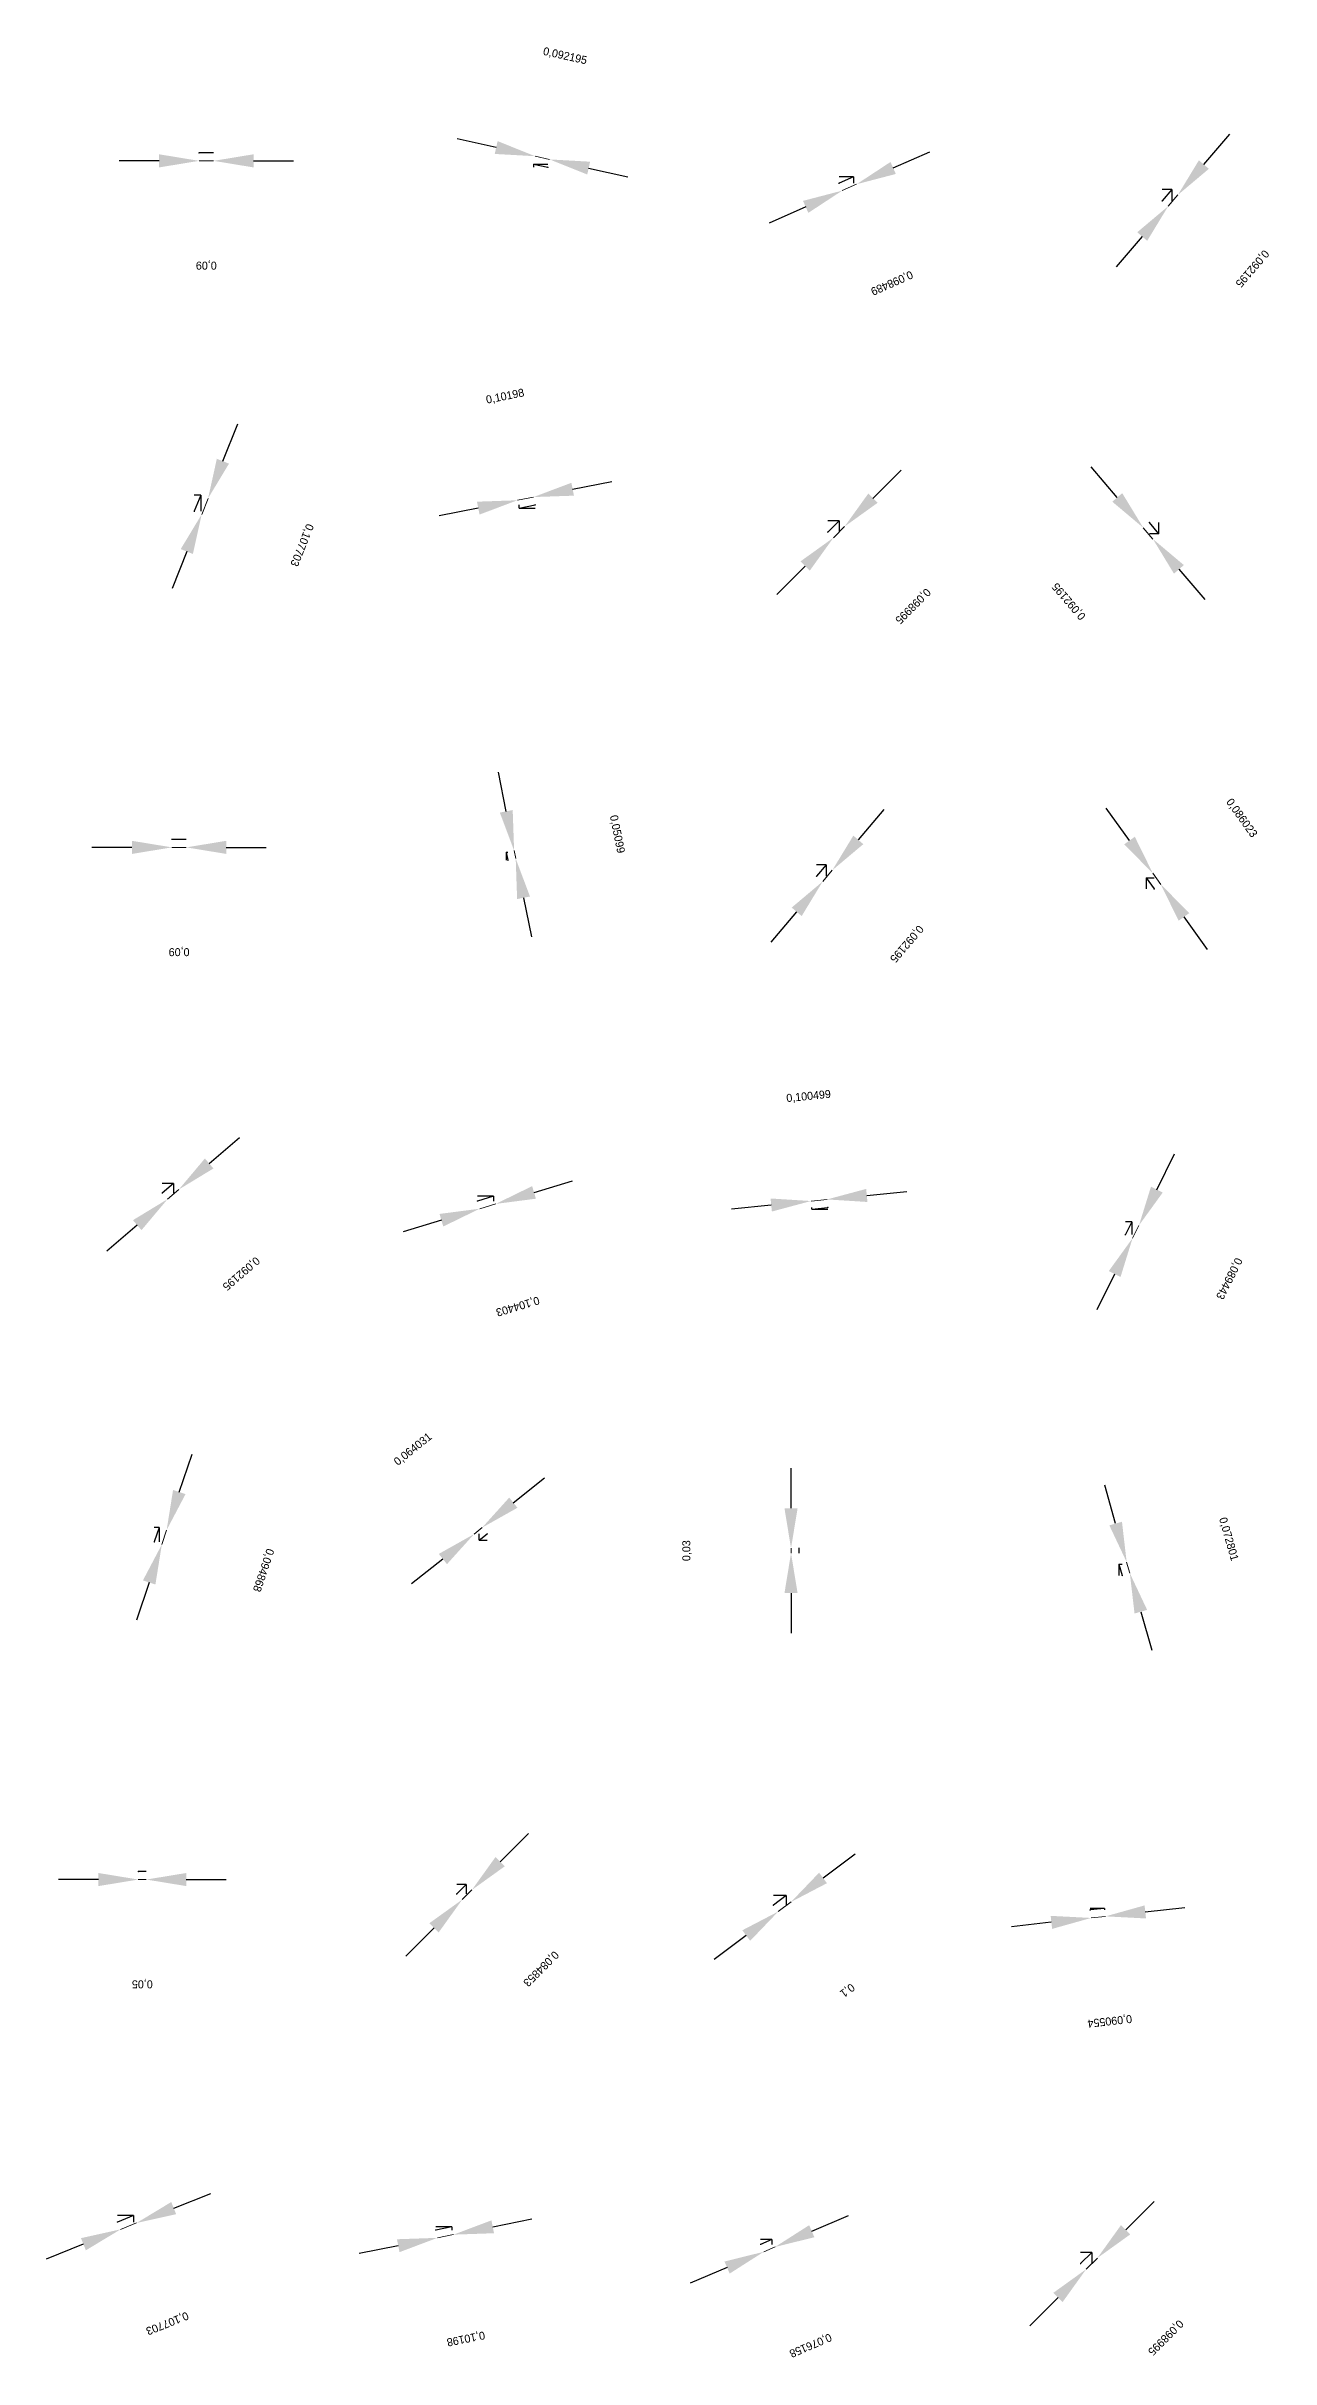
# Model space of a CAD drawing. Header units: metres. Extents: x 6010712 to 6010732, y 6568801 to 6568957.
# Drawn here: x 6010714.41 to 6010722.07, y 6568891.44 to 6568905.89 of the extents above; entities that cross this region are included whole.
import ezdxf

# ---------------------------------------------------------------- set-up
doc = ezdxf.new("R2010")
doc.units = ezdxf.units.M
doc.dimstyles.get("Standard").update_dxf_attribs({"dimtxt": 2.5, "dimasz": 2.5, "dimexe": 1.25, "dimexo": 0.625, "dimtad": 1, "dimdec": 0, "dimcen": 2.5, "dimadec": 0, "dimazin": 0, "dimtfac": 1, "dimtmove": 0, "dimatfit": 3, "dimarcsym": 0})

# ---------------------------------------------------------------- blocks, each defined once
blk = doc.blocks.new('_CLOSEDFILLED')
at = {"color": 0, "linetype": 'BYBLOCK'}
blk.add_solid([(-1, 0.164), (0, 0), (-1, -0.164)], dxfattribs=at)
blk = doc.blocks.new('*D109')
for p, q in [((6010721.162, 6568892.241), (6010721.339, 6568892.418)), ((6010720.739, 6568891.818), (6010720.562, 6568891.641))]:
    blk.add_line(p, q)
at = {"lineweight": 13}
blk.add_line((6010720.985, 6568892.065), (6010720.915, 6568891.995), dxfattribs=at)
at = {"layer": 'DEFPOINTS'}
for p in [(6010720.88, 6568892.03), (6010720.95, 6568892.1), (6010720.985, 6568892.065)]:
    blk.add_point(p, dxfattribs=at)
at = {"xscale": 0.25, "yscale": 0.25}
for p, rotation in [((6010720.985, 6568892.065), -135.00000038114894), ((6010720.915, 6568891.995), 44.999999618851064)]:
    blk.add_blockref('_CLOSEDFILLED', p, dxfattribs=dict(at, rotation=rotation))
at = {"color": 1, "insert": (6010721.41, 6568891.57), "char_height": 0.05, "attachment_point": 5, "rotation": 225}
blk.add_mtext('0,098995', dxfattribs=at)
blk = doc.blocks.new('_DOTSMALL')
at = {"color": 0, "linetype": 'BYBLOCK', "const_width": 0.125}
blk.add_lwpolyline([(-0.0625, 0, 1), (0.0625, 0, 1)], format="xyb", close=True, dxfattribs=at)
blk = doc.blocks.new('_OPEN')
at = {"color": 0, "linetype": 'BYBLOCK'}
blk.add_line((0, 0), (-1, 0), dxfattribs=at)
blk.add_lwpolyline([(-1, 0.1644), (0, 0), (-1, -0.1644)], dxfattribs=at)
blk = doc.blocks.new('*D110')
for p, q in [((6010719.199, 6568892.233), (6010719.429, 6568892.331)), ((6010718.67, 6568892.006), (6010718.44, 6568891.907))]:
    blk.add_line(p, q)
at = {"lineweight": 13}
blk.add_line((6010718.97, 6568892.134), (6010718.9, 6568892.104), dxfattribs=at)
at = {"layer": 'DEFPOINTS'}
for p in [(6010718.95, 6568892.18), (6010718.88, 6568892.15), (6010718.97, 6568892.134)]:
    blk.add_point(p, dxfattribs=at)
at = {"xscale": 0.25, "yscale": 0.25}
for p, rotation in [((6010718.97, 6568892.134), -156.80141003836064), ((6010718.9, 6568892.104), 23.198589961639357)]:
    blk.add_blockref('_CLOSEDFILLED', p, dxfattribs=dict(at, rotation=rotation))
at = {"color": 1, "insert": (6010719.191, 6568891.522), "char_height": 0.05, "attachment_point": 5, "rotation": 203.1986}
blk.add_mtext('0,076158', dxfattribs=at)
blk = doc.blocks.new('*D111')
at = {"lineweight": 13}
blk.add_line((6010716.96, 6568892.211), (6010716.86, 6568892.191), dxfattribs=at)
for p, q in [((6010717.205, 6568892.26), (6010717.45, 6568892.309)), ((6010716.615, 6568892.142), (6010716.37, 6568892.093))]:
    blk.add_line(p, q)
at = {"layer": 'DEFPOINTS'}
for p in [(6010716.85, 6568892.24), (6010716.95, 6568892.26), (6010716.96, 6568892.211)]:
    blk.add_point(p, dxfattribs=at)
at = {"xscale": 0.25, "yscale": 0.25}
for p, rotation in [((6010716.86, 6568892.191), 11.309932166169148), ((6010716.96, 6568892.211), -168.69006783383085)]:
    blk.add_blockref('_CLOSEDFILLED', p, dxfattribs=dict(at, rotation=rotation))
at = {"color": 1, "insert": (6010717.037, 6568891.564), "char_height": 0.05, "attachment_point": 5, "rotation": 191.3099}
blk.add_mtext('0,10198', dxfattribs=at)
blk = doc.blocks.new('*D112')
for p, q in [((6010715.211, 6568892.376), (6010715.443, 6568892.469)), ((6010714.646, 6568892.151), (6010714.414, 6568892.058))]:
    blk.add_line(p, q)
at = {"lineweight": 13}
blk.add_line((6010714.979, 6568892.284), (6010714.879, 6568892.244), dxfattribs=at)
at = {"layer": 'DEFPOINTS'}
for p in [(6010714.96, 6568892.33), (6010714.86, 6568892.29), (6010714.979, 6568892.284)]:
    blk.add_point(p, dxfattribs=at)
at = {"xscale": 0.25, "yscale": 0.25}
for p, rotation in [((6010714.979, 6568892.284), -158.1985904216467), ((6010714.879, 6568892.244), 21.801409578353287)]:
    blk.add_blockref('_CLOSEDFILLED', p, dxfattribs=dict(at, rotation=rotation))
at = {"color": 1, "insert": (6010715.17, 6568891.66), "char_height": 0.05, "attachment_point": 5, "rotation": 201.8014}
blk.add_mtext('0,107703', dxfattribs=at)
blk = doc.blocks.new('*D113')
at = {"lineweight": 13}
blk.add_line((6010721.036, 6568894.2), (6010720.946, 6568894.19), dxfattribs=at)
for p, q in [((6010721.284, 6568894.228), (6010721.532, 6568894.256)), ((6010720.697, 6568894.163), (6010720.449, 6568894.135))]:
    blk.add_line(p, q)
at = {"layer": 'DEFPOINTS'}
for p in [(6010720.94, 6568894.24), (6010721.03, 6568894.25), (6010721.036, 6568894.2)]:
    blk.add_point(p, dxfattribs=at)
at = {"xscale": 0.25, "yscale": 0.25}
for p, rotation in [((6010720.946, 6568894.19), 6.3401916157614835), ((6010721.036, 6568894.2), -173.65980838423852)]:
    blk.add_blockref('_CLOSEDFILLED', p, dxfattribs=dict(at, rotation=rotation))
at = {"color": 1, "insert": (6010721.062, 6568893.549), "char_height": 0.05, "attachment_point": 5, "rotation": 186.3402}
blk.add_mtext('0,090554', dxfattribs=at)
blk = doc.blocks.new('*D114')
for p, q in [((6010719.27, 6568894.44), (6010719.47, 6568894.59)), ((6010718.79, 6568894.08), (6010718.59, 6568893.93))]:
    blk.add_line(p, q)
at = {"lineweight": 13}
blk.add_line((6010719.07, 6568894.29), (6010718.99, 6568894.23), dxfattribs=at)
at = {"layer": 'DEFPOINTS'}
for p in [(6010718.96, 6568894.27), (6010719.04, 6568894.33), (6010719.07, 6568894.29)]:
    blk.add_point(p, dxfattribs=at)
at = {"xscale": 0.25, "yscale": 0.25}
for p, rotation in [((6010719.07, 6568894.29), -143.13010214071258), ((6010718.99, 6568894.23), 36.86989785928742)]:
    blk.add_blockref('_CLOSEDFILLED', p, dxfattribs=dict(at, rotation=rotation))
at = {"color": 1, "insert": (6010719.42, 6568893.74), "char_height": 0.05, "attachment_point": 5, "rotation": 216.8699}
blk.add_mtext('0,1', dxfattribs=at)
blk = doc.blocks.new('*D115')
for p, q in [((6010717.252, 6568894.541), (6010717.429, 6568894.718)), ((6010716.839, 6568894.128), (6010716.662, 6568893.951))]:
    blk.add_line(p, q)
at = {"lineweight": 13}
blk.add_line((6010717.075, 6568894.365), (6010717.015, 6568894.305), dxfattribs=at)
at = {"layer": 'DEFPOINTS'}
for p in [(6010716.98, 6568894.34), (6010717.04, 6568894.4), (6010717.075, 6568894.365)]:
    blk.add_point(p, dxfattribs=at)
at = {"xscale": 0.25, "yscale": 0.25}
for p, rotation in [((6010717.075, 6568894.365), -134.99999955532624), ((6010717.015, 6568894.305), 45.00000044467376)]:
    blk.add_blockref('_CLOSEDFILLED', p, dxfattribs=dict(at, rotation=rotation))
at = {"color": 1, "insert": (6010717.505, 6568893.875), "char_height": 0.05, "attachment_point": 5, "rotation": 225}
blk.add_mtext('0,084853', dxfattribs=at)
blk = doc.blocks.new('*D116')
for p, q in [((6010714.74, 6568894.43), (6010714.49, 6568894.43)), ((6010715.29, 6568894.43), (6010715.54, 6568894.43))]:
    blk.add_line(p, q)
at = {"lineweight": 13}
blk.add_line((6010715.04, 6568894.43), (6010714.99, 6568894.43), dxfattribs=at)
at = {"layer": 'DEFPOINTS'}
for p in [(6010714.99, 6568894.48), (6010715.04, 6568894.48), (6010715.04, 6568894.43)]:
    blk.add_point(p, dxfattribs=at)
at = {"xscale": 0.25, "yscale": 0.25}
for p, rotation in [((6010714.99, 6568894.43), 360), ((6010715.04, 6568894.43), 180)]:
    blk.add_blockref('_CLOSEDFILLED', p, dxfattribs=dict(at, rotation=rotation))
at = {"color": 1, "insert": (6010715.015, 6568893.78), "char_height": 0.05, "attachment_point": 5, "rotation": 180}
blk.add_mtext('0,05', dxfattribs=at)
blk = doc.blocks.new('*D117')
for p, q in [((6010721.099, 6568896.654), (6010721.031, 6568896.894)), ((6010721.257, 6568896.103), (6010721.325, 6568895.863))]:
    blk.add_line(p, q)
at = {"lineweight": 13}
blk.add_line((6010721.168, 6568896.414), (6010721.188, 6568896.344), dxfattribs=at)
at = {"layer": 'DEFPOINTS'}
for p in [(6010721.12, 6568896.4), (6010721.168, 6568896.414), (6010721.14, 6568896.33)]:
    blk.add_point(p, dxfattribs=at)
at = {"xscale": 0.25, "yscale": 0.25}
for p, rotation in [((6010721.168, 6568896.414), -74.05460450180057), ((6010721.188, 6568896.344), 105.94539549819943)]:
    blk.add_blockref('_CLOSEDFILLED', p, dxfattribs=dict(at, rotation=rotation))
at = {"color": 1, "insert": (6010721.803, 6568896.557), "char_height": 0.05, "attachment_point": 5, "rotation": 285.9454}
blk.add_mtext('0,072801', dxfattribs=at)
blk = doc.blocks.new('*D118')
for p, q in [((6010719.07, 6568896.75), (6010719.07, 6568897)), ((6010719.07, 6568896.22), (6010719.07, 6568895.97))]:
    blk.add_line(p, q)
at = {"lineweight": 13}
blk.add_line((6010719.07, 6568896.47), (6010719.07, 6568896.5), dxfattribs=at)
at = {"layer": 'DEFPOINTS'}
for p in [(6010719.07, 6568896.47), (6010719.12, 6568896.5), (6010719.12, 6568896.47)]:
    blk.add_point(p, dxfattribs=at)
at = {"xscale": 0.25, "yscale": 0.25}
for p, rotation in [((6010719.07, 6568896.5), 270), ((6010719.07, 6568896.47), 90)]:
    blk.add_blockref('_CLOSEDFILLED', p, dxfattribs=dict(at, rotation=rotation))
at = {"color": 1, "insert": (6010718.42, 6568896.485), "char_height": 0.05, "attachment_point": 5, "rotation": 90}
blk.add_mtext('0,03', dxfattribs=at)
blk = doc.blocks.new('*D119')
for p, q in [((6010717.334, 6568896.785), (6010717.529, 6568896.941)), ((6010716.894, 6568896.433), (6010716.698, 6568896.277))]:
    blk.add_line(p, q)
at = {"lineweight": 13}
blk.add_line((6010717.089, 6568896.589), (6010717.139, 6568896.629), dxfattribs=at)
at = {"layer": 'DEFPOINTS'}
for p in [(6010717.089, 6568896.589), (6010717.12, 6568896.55), (6010717.17, 6568896.59)]:
    blk.add_point(p, dxfattribs=at)
at = {"xscale": 0.25, "yscale": 0.25}
for p, rotation in [((6010717.139, 6568896.629), 218.65980838423852), ((6010717.089, 6568896.589), 38.65980838423852)]:
    blk.add_blockref('_CLOSEDFILLED', p, dxfattribs=dict(at, rotation=rotation))
at = {"color": 1, "insert": (6010716.708, 6568897.117), "char_height": 0.05, "attachment_point": 5, "rotation": 38.6598}
blk.add_mtext('0,064031', dxfattribs=at)
blk = doc.blocks.new('*D120')
for p, q in [((6010715.246, 6568896.851), (6010715.326, 6568897.089)), ((6010715.058, 6568896.287), (6010714.979, 6568896.05))]:
    blk.add_line(p, q)
at = {"lineweight": 13}
blk.add_line((6010715.167, 6568896.614), (6010715.137, 6568896.524), dxfattribs=at)
at = {"layer": 'DEFPOINTS'}
for p in [(6010715.09, 6568896.54), (6010715.12, 6568896.63), (6010715.167, 6568896.614)]:
    blk.add_point(p, dxfattribs=at)
at = {"xscale": 0.25, "yscale": 0.25}
for p, rotation in [((6010715.167, 6568896.614), -108.43494900079152), ((6010715.137, 6568896.524), 71.56505099920848)]:
    blk.add_blockref('_CLOSEDFILLED', p, dxfattribs=dict(at, rotation=rotation))
at = {"color": 1, "insert": (6010715.769, 6568896.364), "char_height": 0.05, "attachment_point": 5, "rotation": 251.5651}
blk.add_mtext('0,094868', dxfattribs=at)
blk = doc.blocks.new('*D121')
for p, q in [((6010721.357, 6568898.741), (6010721.468, 6568898.965)), ((6010721.093, 6568898.214), (6010720.981, 6568897.99))]:
    blk.add_line(p, q)
at = {"lineweight": 13}
blk.add_line((6010721.245, 6568898.518), (6010721.205, 6568898.438), dxfattribs=at)
at = {"layer": 'DEFPOINTS'}
for p in [(6010721.2, 6568898.54), (6010721.16, 6568898.46), (6010721.245, 6568898.518)]:
    blk.add_point(p, dxfattribs=at)
at = {"xscale": 0.25, "yscale": 0.25}
for p, rotation in [((6010721.245, 6568898.518), -116.56505117707799), ((6010721.205, 6568898.438), 63.43494882292201)]:
    blk.add_blockref('_CLOSEDFILLED', p, dxfattribs=dict(at, rotation=rotation))
at = {"color": 1, "insert": (6010721.806, 6568898.187), "char_height": 0.05, "attachment_point": 5, "rotation": 243.4349}
blk.add_mtext('0,089443', dxfattribs=at)
blk = doc.blocks.new('*D122')
at = {"lineweight": 13}
blk.add_line((6010719.195, 6568898.67), (6010719.295, 6568898.68), dxfattribs=at)
for p, q in [((6010719.544, 6568898.705), (6010719.793, 6568898.73)), ((6010718.946, 6568898.645), (6010718.698, 6568898.62))]:
    blk.add_line(p, q)
at = {"layer": 'DEFPOINTS'}
for p in [(6010719.195, 6568898.67), (6010719.2, 6568898.62), (6010719.3, 6568898.63)]:
    blk.add_point(p, dxfattribs=at)
at = {"xscale": 0.25, "yscale": 0.25}
for p, rotation in [((6010719.195, 6568898.67), 5.710593031834587), ((6010719.295, 6568898.68), 185.71059303183458)]:
    blk.add_blockref('_CLOSEDFILLED', p, dxfattribs=dict(at, rotation=rotation))
at = {"color": 1, "insert": (6010719.18, 6568899.322), "char_height": 0.05, "attachment_point": 5, "rotation": 5.7106}
blk.add_mtext('0,100499', dxfattribs=at)
blk = doc.blocks.new('*D123')
for p, q in [((6010717.464, 6568898.724), (6010717.703, 6568898.796)), ((6010716.885, 6568898.55), (6010716.645, 6568898.478))]:
    blk.add_line(p, q)
at = {"lineweight": 13}
blk.add_line((6010717.224, 6568898.652), (6010717.124, 6568898.622), dxfattribs=at)
at = {"layer": 'DEFPOINTS'}
for p in [(6010717.21, 6568898.7), (6010717.11, 6568898.67), (6010717.224, 6568898.652)]:
    blk.add_point(p, dxfattribs=at)
at = {"xscale": 0.25, "yscale": 0.25}
for p, rotation in [((6010717.224, 6568898.652), -163.30075557018674), ((6010717.124, 6568898.622), 16.699244429813263)]:
    blk.add_blockref('_CLOSEDFILLED', p, dxfattribs=dict(at, rotation=rotation))
at = {"color": 1, "insert": (6010717.361, 6568898.015), "char_height": 0.05, "attachment_point": 5, "rotation": 196.6992}
blk.add_mtext('0,104403', dxfattribs=at)
blk = doc.blocks.new('*D124')
for p, q in [((6010715.432, 6568898.905), (6010715.622, 6568899.067)), ((6010714.983, 6568898.519), (6010714.793, 6568898.357))]:
    blk.add_line(p, q)
at = {"lineweight": 13}
blk.add_line((6010715.243, 6568898.742), (6010715.173, 6568898.682), dxfattribs=at)
at = {"layer": 'DEFPOINTS'}
for p in [(6010715.14, 6568898.72), (6010715.21, 6568898.78), (6010715.243, 6568898.742)]:
    blk.add_point(p, dxfattribs=at)
at = {"xscale": 0.25, "yscale": 0.25}
for p, rotation in [((6010715.243, 6568898.742), -139.3987052294406), ((6010715.173, 6568898.682), 40.601294770559406)]:
    blk.add_blockref('_CLOSEDFILLED', p, dxfattribs=dict(at, rotation=rotation))
at = {"color": 1, "insert": (6010715.631, 6568898.219), "char_height": 0.05, "attachment_point": 5, "rotation": 220.6013}
blk.add_mtext('0,092195', dxfattribs=at)
blk = doc.blocks.new('*D125')
for p, q in [((6010721.185, 6568900.922), (6010721.04, 6568901.126)), ((6010721.526, 6568900.446), (6010721.671, 6568900.242))]:
    blk.add_line(p, q)
at = {"lineweight": 13}
blk.add_line((6010721.331, 6568900.719), (6010721.381, 6568900.649), dxfattribs=at)
at = {"layer": 'DEFPOINTS'}
for p in [(6010721.331, 6568900.719), (6010721.29, 6568900.69), (6010721.34, 6568900.62)]:
    blk.add_point(p, dxfattribs=at)
at = {"xscale": 0.25, "yscale": 0.25}
for p, rotation in [((6010721.331, 6568900.719), -54.4623224243534), ((6010721.381, 6568900.649), 125.5376775756466)]:
    blk.add_blockref('_CLOSEDFILLED', p, dxfattribs=dict(at, rotation=rotation))
at = {"color": 1, "insert": (6010721.885, 6568901.062), "char_height": 0.05, "attachment_point": 5, "rotation": 305.5377}
blk.add_mtext('0,086023', dxfattribs=at)
blk = doc.blocks.new('*D126')
for p, q in [((6010719.491, 6568900.927), (6010719.653, 6568901.117)), ((6010719.105, 6568900.478), (6010718.943, 6568900.288))]:
    blk.add_line(p, q)
at = {"lineweight": 13}
blk.add_line((6010719.328, 6568900.737), (6010719.268, 6568900.667), dxfattribs=at)
at = {"layer": 'DEFPOINTS'}
for p in [(6010719.23, 6568900.7), (6010719.29, 6568900.77), (6010719.328, 6568900.737)]:
    blk.add_point(p, dxfattribs=at)
at = {"xscale": 0.25, "yscale": 0.25}
for p, rotation in [((6010719.328, 6568900.737), -130.60129470778196), ((6010719.268, 6568900.667), 49.39870529221804)]:
    blk.add_blockref('_CLOSEDFILLED', p, dxfattribs=dict(at, rotation=rotation))
at = {"color": 1, "insert": (6010719.791, 6568900.279), "char_height": 0.05, "attachment_point": 5, "rotation": 229.3987}
blk.add_mtext('0,092195', dxfattribs=at)
blk = doc.blocks.new('*D127')
for p, q in [((6010717.29, 6568901.105), (6010717.241, 6568901.35)), ((6010717.398, 6568900.565), (6010717.447, 6568900.32))]:
    blk.add_line(p, q)
at = {"lineweight": 13}
blk.add_line((6010717.339, 6568900.86), (6010717.349, 6568900.81), dxfattribs=at)
at = {"layer": 'DEFPOINTS'}
for p in [(6010717.29, 6568900.85), (6010717.339, 6568900.86), (6010717.3, 6568900.8)]:
    blk.add_point(p, dxfattribs=at)
at = {"xscale": 0.25, "yscale": 0.25}
for p, rotation in [((6010717.339, 6568900.86), -78.69006773121383), ((6010717.349, 6568900.81), 101.30993226878617)]:
    blk.add_blockref('_CLOSEDFILLED', p, dxfattribs=dict(at, rotation=rotation))
at = {"color": 1, "insert": (6010717.981, 6568900.962), "char_height": 0.05, "attachment_point": 5, "rotation": 281.3099}
blk.add_mtext('0,05099', dxfattribs=at)
blk = doc.blocks.new('*D128')
for p, q in [((6010714.95, 6568900.88), (6010714.7, 6568900.88)), ((6010715.54, 6568900.88), (6010715.79, 6568900.88))]:
    blk.add_line(p, q)
at = {"lineweight": 13}
blk.add_line((6010715.29, 6568900.88), (6010715.2, 6568900.88), dxfattribs=at)
at = {"layer": 'DEFPOINTS'}
for p in [(6010715.2, 6568900.93), (6010715.29, 6568900.93), (6010715.29, 6568900.88)]:
    blk.add_point(p, dxfattribs=at)
at = {"xscale": 0.25, "yscale": 0.25}
for p, rotation in [((6010715.2, 6568900.88), 360), ((6010715.29, 6568900.88), 180)]:
    blk.add_blockref('_CLOSEDFILLED', p, dxfattribs=dict(at, rotation=rotation))
at = {"color": 1, "insert": (6010715.245, 6568900.23), "char_height": 0.05, "attachment_point": 5, "rotation": 180}
blk.add_mtext('0,09', dxfattribs=at)
blk = doc.blocks.new('*D129')
for p, q in [((6010721.109, 6568903.067), (6010720.947, 6568903.257)), ((6010721.495, 6568902.618), (6010721.657, 6568902.428))]:
    blk.add_line(p, q)
at = {"lineweight": 13}
blk.add_line((6010721.332, 6568902.807), (6010721.272, 6568902.877), dxfattribs=at)
at = {"layer": 'DEFPOINTS'}
for p in [(6010721.31, 6568902.91), (6010721.332, 6568902.807), (6010721.37, 6568902.84)]:
    blk.add_point(p, dxfattribs=at)
at = {"xscale": 0.25, "yscale": 0.25}
for p, rotation in [((6010721.272, 6568902.877), 310.60129477055943), ((6010721.332, 6568902.807), 130.6012947705594)]:
    blk.add_blockref('_CLOSEDFILLED', p, dxfattribs=dict(at, rotation=rotation))
at = {"color": 1, "insert": (6010720.809, 6568902.419), "char_height": 0.05, "attachment_point": 5, "rotation": 130.6013}
blk.add_mtext('0,092195', dxfattribs=at)
blk = doc.blocks.new('*D130')
for p, q in [((6010719.582, 6568903.061), (6010719.759, 6568903.238)), ((6010719.159, 6568902.638), (6010718.982, 6568902.461))]:
    blk.add_line(p, q)
at = {"lineweight": 13}
blk.add_line((6010719.405, 6568902.885), (6010719.335, 6568902.815), dxfattribs=at)
at = {"layer": 'DEFPOINTS'}
for p in [(6010719.37, 6568902.92), (6010719.405, 6568902.885), (6010719.3, 6568902.85)]:
    blk.add_point(p, dxfattribs=at)
at = {"xscale": 0.25, "yscale": 0.25}
for p, rotation in [((6010719.405, 6568902.885), -135), ((6010719.335, 6568902.815), 45)]:
    blk.add_blockref('_CLOSEDFILLED', p, dxfattribs=dict(at, rotation=rotation))
at = {"color": 1, "insert": (6010719.83, 6568902.39), "char_height": 0.05, "attachment_point": 5, "rotation": 225}
blk.add_mtext('0,098995', dxfattribs=at)
blk = doc.blocks.new('*D131')
for p, q in [((6010717.705, 6568903.118), (6010717.95, 6568903.167)), ((6010717.115, 6568903), (6010716.87, 6568902.951))]:
    blk.add_line(p, q)
at = {"lineweight": 13}
blk.add_line((6010717.36, 6568903.049), (6010717.46, 6568903.069), dxfattribs=at)
at = {"layer": 'DEFPOINTS'}
for p in [(6010717.36, 6568903.049), (6010717.47, 6568903.02), (6010717.37, 6568903)]:
    blk.add_point(p, dxfattribs=at)
at = {"xscale": 0.25, "yscale": 0.25}
for p, rotation in [((6010717.46, 6568903.069), 191.30993226878616), ((6010717.36, 6568903.049), 11.309932268786163)]:
    blk.add_blockref('_CLOSEDFILLED', p, dxfattribs=dict(at, rotation=rotation))
at = {"color": 1, "insert": (6010717.283, 6568903.696), "char_height": 0.05, "attachment_point": 5, "rotation": 11.3099}
blk.add_mtext('0,10198', dxfattribs=at)
blk = doc.blocks.new('*D132')
for p, q in [((6010715.519, 6568903.294), (6010715.612, 6568903.526)), ((6010715.294, 6568902.729), (6010715.201, 6568902.497))]:
    blk.add_line(p, q)
at = {"lineweight": 13}
blk.add_line((6010715.426, 6568903.061), (6010715.386, 6568902.961), dxfattribs=at)
at = {"layer": 'DEFPOINTS'}
for p in [(6010715.38, 6568903.08), (6010715.426, 6568903.061), (6010715.34, 6568902.98)]:
    blk.add_point(p, dxfattribs=at)
at = {"xscale": 0.25, "yscale": 0.25}
for p, rotation in [((6010715.426, 6568903.061), -111.80140957835329), ((6010715.386, 6568902.961), 68.19859042164671)]:
    blk.add_blockref('_CLOSEDFILLED', p, dxfattribs=dict(at, rotation=rotation))
at = {"color": 1, "insert": (6010716.01, 6568902.77), "char_height": 0.05, "attachment_point": 5, "rotation": 248.1986}
blk.add_mtext('0,107703', dxfattribs=at)
blk = doc.blocks.new('*D133')
for p, q in [((6010721.651, 6568905.147), (6010721.813, 6568905.337)), ((6010721.265, 6568904.698), (6010721.103, 6568904.508))]:
    blk.add_line(p, q)
at = {"lineweight": 13}
blk.add_line((6010721.488, 6568904.957), (6010721.428, 6568904.887), dxfattribs=at)
at = {"layer": 'DEFPOINTS'}
for p in [(6010721.39, 6568904.92), (6010721.45, 6568904.99), (6010721.488, 6568904.957)]:
    blk.add_point(p, dxfattribs=at)
at = {"xscale": 0.25, "yscale": 0.25}
for p, rotation in [((6010721.488, 6568904.957), -130.6012947705594), ((6010721.428, 6568904.887), 49.398705229440594)]:
    blk.add_blockref('_CLOSEDFILLED', p, dxfattribs=dict(at, rotation=rotation))
at = {"color": 1, "insert": (6010721.951, 6568904.499), "char_height": 0.05, "attachment_point": 5, "rotation": 229.3987}
blk.add_mtext('0,092195', dxfattribs=at)
blk = doc.blocks.new('*D134')
for p, q in [((6010719.709, 6568905.126), (6010719.937, 6568905.227)), ((6010719.162, 6568904.883), (6010718.933, 6568904.781))]:
    blk.add_line(p, q)
at = {"lineweight": 13}
blk.add_line((6010719.48, 6568905.024), (6010719.39, 6568904.984), dxfattribs=at)
at = {"layer": 'DEFPOINTS'}
for p in [(6010719.46, 6568905.07), (6010719.37, 6568905.03), (6010719.48, 6568905.024)]:
    blk.add_point(p, dxfattribs=at)
at = {"xscale": 0.25, "yscale": 0.25}
for p, rotation in [((6010719.48, 6568905.024), -156.03751097041064), ((6010719.39, 6568904.984), 23.962489029589364)]:
    blk.add_blockref('_CLOSEDFILLED', p, dxfattribs=dict(at, rotation=rotation))
at = {"color": 1, "insert": (6010719.699, 6568904.41), "char_height": 0.05, "attachment_point": 5, "rotation": 203.9625}
blk.add_mtext('0,098489', dxfattribs=at)
blk = doc.blocks.new('*D135')
for p, q in [((6010717.227, 6568905.253), (6010716.983, 6568905.307)), ((6010717.805, 6568905.125), (6010718.049, 6568905.07))]:
    blk.add_line(p, q)
at = {"lineweight": 13}
blk.add_line((6010717.471, 6568905.199), (6010717.561, 6568905.179), dxfattribs=at)
at = {"layer": 'DEFPOINTS'}
for p in [(6010717.471, 6568905.199), (6010717.46, 6568905.15), (6010717.55, 6568905.13)]:
    blk.add_point(p, dxfattribs=at)
at = {"xscale": 0.25, "yscale": 0.25}
for p, rotation in [((6010717.471, 6568905.199), -12.52880802303888), ((6010717.561, 6568905.179), 167.4711919769611)]:
    blk.add_blockref('_CLOSEDFILLED', p, dxfattribs=dict(at, rotation=rotation))
at = {"color": 1, "insert": (6010717.657, 6568905.823), "char_height": 0.05, "attachment_point": 5, "rotation": 347.4712}
blk.add_mtext('0,092195', dxfattribs=at)
blk = doc.blocks.new('*D136')
for p, q in [((6010715.12, 6568905.17), (6010714.87, 6568905.17)), ((6010715.71, 6568905.17), (6010715.96, 6568905.17))]:
    blk.add_line(p, q)
at = {"lineweight": 13}
blk.add_line((6010715.46, 6568905.17), (6010715.37, 6568905.17), dxfattribs=at)
at = {"layer": 'DEFPOINTS'}
for p in [(6010715.37, 6568905.22), (6010715.46, 6568905.22), (6010715.46, 6568905.17)]:
    blk.add_point(p, dxfattribs=at)
at = {"xscale": 0.25, "yscale": 0.25}
for p, rotation in [((6010715.37, 6568905.17), 360), ((6010715.46, 6568905.17), 180)]:
    blk.add_blockref('_CLOSEDFILLED', p, dxfattribs=dict(at, rotation=rotation))
at = {"color": 1, "insert": (6010715.415, 6568904.52), "char_height": 0.05, "attachment_point": 5, "rotation": 180}
blk.add_mtext('0,09', dxfattribs=at)

msp = doc.modelspace()

# ---------------------------------------------------------------- hatches: boundary and pattern name
h = msp.add_hatch(color=1)
edge = h.paths.add_edge_path()
edge.add_ellipse((6010715.37, 6568905.22), major_axis=(0, 0.005), ratio=1, start_angle=0, end_angle=360, ccw=False)
h = msp.add_hatch(color=1)
edge = h.paths.add_edge_path()
edge.add_ellipse((6010717.55, 6568905.13), major_axis=(0, 0.005), ratio=1, start_angle=0, end_angle=360, ccw=False)
h = msp.add_hatch(color=1)
edge = h.paths.add_edge_path()
edge.add_ellipse((6010719.37, 6568905.03), major_axis=(0, 0.005), ratio=1, start_angle=0, end_angle=360, ccw=False)
h = msp.add_hatch(color=1)
edge = h.paths.add_edge_path()
edge.add_ellipse((6010721.39, 6568904.92), major_axis=(0, 0.005), ratio=1, start_angle=0, end_angle=360, ccw=False)
h = msp.add_hatch(color=1)
edge = h.paths.add_edge_path()
edge.add_ellipse((6010717.47, 6568903.02), major_axis=(0, 0.005), ratio=1, start_angle=0, end_angle=360, ccw=False)
h = msp.add_hatch(color=1)
edge = h.paths.add_edge_path()
edge.add_ellipse((6010715.34, 6568902.98), major_axis=(0, 0.005), ratio=1, start_angle=0, end_angle=360, ccw=False)
h = msp.add_hatch(color=1)
edge = h.paths.add_edge_path()
edge.add_ellipse((6010721.31, 6568902.91), major_axis=(0, 0.005), ratio=1, start_angle=0, end_angle=360, ccw=False)
h = msp.add_hatch(color=1)
edge = h.paths.add_edge_path()
edge.add_ellipse((6010719.3, 6568902.85), major_axis=(0, 0.005), ratio=1, start_angle=0, end_angle=360, ccw=False)
h = msp.add_hatch(color=1)
edge = h.paths.add_edge_path()
edge.add_ellipse((6010715.2, 6568900.93), major_axis=(0, 0.005), ratio=1, start_angle=0, end_angle=360, ccw=False)
h = msp.add_hatch(color=1)
edge = h.paths.add_edge_path()
edge.add_ellipse((6010717.3, 6568900.8), major_axis=(0, 0.005), ratio=1, start_angle=0, end_angle=360, ccw=False)
h = msp.add_hatch(color=1)
edge = h.paths.add_edge_path()
edge.add_ellipse((6010719.23, 6568900.7), major_axis=(0, 0.005), ratio=1, start_angle=0, end_angle=360, ccw=False)
h = msp.add_hatch(color=1)
edge = h.paths.add_edge_path()
edge.add_ellipse((6010721.34, 6568900.62), major_axis=(0, 0.005), ratio=1, start_angle=0, end_angle=360, ccw=False)
h = msp.add_hatch(color=1)
edge = h.paths.add_edge_path()
edge.add_ellipse((6010715.14, 6568898.72), major_axis=(0, 0.005), ratio=1, start_angle=0, end_angle=360, ccw=False)
h = msp.add_hatch(color=1)
edge = h.paths.add_edge_path()
edge.add_ellipse((6010717.11, 6568898.67), major_axis=(0, 0.005), ratio=1, start_angle=0, end_angle=360, ccw=False)
h = msp.add_hatch(color=1)
edge = h.paths.add_edge_path()
edge.add_ellipse((6010719.3, 6568898.63), major_axis=(0, 0.005), ratio=1, start_angle=0, end_angle=360, ccw=False)
h = msp.add_hatch(color=1)
edge = h.paths.add_edge_path()
edge.add_ellipse((6010721.16, 6568898.46), major_axis=(0, 0.005), ratio=1, start_angle=0, end_angle=360, ccw=False)
h = msp.add_hatch(color=1)
edge = h.paths.add_edge_path()
edge.add_ellipse((6010715.09, 6568896.54), major_axis=(0, 0.005), ratio=1, start_angle=0, end_angle=360, ccw=False)
h = msp.add_hatch(color=1)
edge = h.paths.add_edge_path()
edge.add_ellipse((6010717.17, 6568896.59), major_axis=(0, 0.005), ratio=1, start_angle=0, end_angle=360, ccw=False)
h = msp.add_hatch(color=1)
edge = h.paths.add_edge_path()
edge.add_ellipse((6010719.12, 6568896.5), major_axis=(0, 0.005), ratio=1, start_angle=0, end_angle=360, ccw=False)
h = msp.add_hatch(color=1)
edge = h.paths.add_edge_path()
edge.add_ellipse((6010721.14, 6568896.33), major_axis=(0, 0.005), ratio=1, start_angle=0, end_angle=360, ccw=False)
h = msp.add_hatch(color=1)
edge = h.paths.add_edge_path()
edge.add_ellipse((6010714.99, 6568894.48), major_axis=(0, 0.005), ratio=1, start_angle=0, end_angle=360, ccw=False)
h = msp.add_hatch(color=1)
edge = h.paths.add_edge_path()
edge.add_ellipse((6010716.98, 6568894.34), major_axis=(0, 0.005), ratio=1, start_angle=0, end_angle=360, ccw=False)
h = msp.add_hatch(color=1)
edge = h.paths.add_edge_path()
edge.add_ellipse((6010718.96, 6568894.27), major_axis=(0, 0.005), ratio=1, start_angle=0, end_angle=360, ccw=False)
h = msp.add_hatch(color=1)
edge = h.paths.add_edge_path()
edge.add_ellipse((6010720.94, 6568894.24), major_axis=(0, 0.005), ratio=1, start_angle=0, end_angle=360, ccw=False)
h = msp.add_hatch(color=1)
edge = h.paths.add_edge_path()
edge.add_ellipse((6010714.86, 6568892.29), major_axis=(0, 0.005), ratio=1, start_angle=0, end_angle=360, ccw=False)
h = msp.add_hatch(color=1)
edge = h.paths.add_edge_path()
edge.add_ellipse((6010716.85, 6568892.24), major_axis=(0, 0.005), ratio=1, start_angle=0, end_angle=360, ccw=False)
h = msp.add_hatch(color=1)
edge = h.paths.add_edge_path()
edge.add_ellipse((6010718.88, 6568892.15), major_axis=(0, 0.005), ratio=1, start_angle=0, end_angle=360, ccw=False)
h = msp.add_hatch(color=1)
edge = h.paths.add_edge_path()
edge.add_ellipse((6010720.88, 6568892.03), major_axis=(0, 0.005), ratio=1, start_angle=0, end_angle=360, ccw=False)

# ---------------------------------------------------------------- linework, layer by layer
for p, q in [((6010715.46, 6568905.22), (6010715.37, 6568905.22)), ((6010717.46, 6568905.15), (6010717.55, 6568905.13)), ((6010719.46, 6568905.07), (6010719.37, 6568905.03)), ((6010721.45, 6568904.99), (6010721.39, 6568904.92)), ((6010715.38, 6568903.08), (6010715.34, 6568902.98)), ((6010717.37, 6568903), (6010717.47, 6568903.02)), ((6010719.37, 6568902.92), (6010719.3, 6568902.85)), ((6010721.37, 6568902.84), (6010721.31, 6568902.91)), ((6010715.29, 6568900.93), (6010715.2, 6568900.93)), ((6010717.29, 6568900.85), (6010717.3, 6568900.8)), ((6010719.29, 6568900.77), (6010719.23, 6568900.7)), ((6010721.29, 6568900.69), (6010721.34, 6568900.62)), ((6010715.21, 6568898.78), (6010715.14, 6568898.72)), ((6010717.21, 6568898.7), (6010717.11, 6568898.67)), ((6010719.2, 6568898.62), (6010719.3, 6568898.63)), ((6010721.2, 6568898.54), (6010721.16, 6568898.46)), ((6010715.12, 6568896.63), (6010715.09, 6568896.54)), ((6010717.12, 6568896.55), (6010717.17, 6568896.59)), ((6010719.12, 6568896.47), (6010719.12, 6568896.5)), ((6010721.12, 6568896.4), (6010721.14, 6568896.33)), ((6010715.04, 6568894.48), (6010714.99, 6568894.48)), ((6010717.04, 6568894.4), (6010716.98, 6568894.34)), ((6010719.04, 6568894.33), (6010718.96, 6568894.27)), ((6010721.03, 6568894.25), (6010720.94, 6568894.24)), ((6010714.96, 6568892.33), (6010714.86, 6568892.29)), ((6010716.95, 6568892.26), (6010716.85, 6568892.24)), ((6010718.95, 6568892.18), (6010718.88, 6568892.15)), ((6010720.95, 6568892.1), (6010720.88, 6568892.03))]:
    msp.add_line(p, q)
at = {"color": 4}
for p, q in [((6010715.46, 6568905.22), (6010715.37, 6568905.22)), ((6010717.46, 6568905.15), (6010717.55, 6568905.15)), ((6010719.46, 6568905.07), (6010719.37, 6568905.07)), ((6010721.45, 6568904.99), (6010721.39, 6568904.99)), ((6010715.38, 6568903.08), (6010715.34, 6568903.08)), ((6010717.37, 6568903), (6010717.47, 6568903)), ((6010719.37, 6568902.92), (6010719.3, 6568902.92)), ((6010721.37, 6568902.84), (6010721.31, 6568902.84)), ((6010715.29, 6568900.93), (6010715.2, 6568900.93)), ((6010717.29, 6568900.85), (6010717.3, 6568900.85)), ((6010719.29, 6568900.77), (6010719.23, 6568900.77)), ((6010721.29, 6568900.69), (6010721.34, 6568900.69)), ((6010715.21, 6568898.78), (6010715.14, 6568898.78)), ((6010717.21, 6568898.7), (6010717.11, 6568898.7)), ((6010719.2, 6568898.62), (6010719.3, 6568898.62)), ((6010721.2, 6568898.54), (6010721.16, 6568898.54)), ((6010715.12, 6568896.63), (6010715.09, 6568896.63)), ((6010717.12, 6568896.55), (6010717.17, 6568896.55)), ((6010719.12, 6568896.47), (6010719.12, 6568896.47)), ((6010721.12, 6568896.4), (6010721.14, 6568896.4)), ((6010715.04, 6568894.48), (6010714.99, 6568894.48)), ((6010717.04, 6568894.4), (6010716.98, 6568894.4)), ((6010719.04, 6568894.33), (6010718.96, 6568894.33)), ((6010721.03, 6568894.25), (6010720.94, 6568894.25)), ((6010714.96, 6568892.33), (6010714.86, 6568892.33)), ((6010716.95, 6568892.26), (6010716.85, 6568892.26)), ((6010718.95, 6568892.18), (6010718.88, 6568892.18)), ((6010720.95, 6568892.1), (6010720.88, 6568892.1))]:
    msp.add_line(p, q, dxfattribs=at)
at = {"color": 2}
for p, q in [((6010715.46, 6568905.22), (6010715.46, 6568905.22)), ((6010717.46, 6568905.15), (6010717.46, 6568905.13)), ((6010719.46, 6568905.07), (6010719.46, 6568905.03)), ((6010721.45, 6568904.99), (6010721.45, 6568904.92)), ((6010715.38, 6568903.08), (6010715.38, 6568902.98)), ((6010717.37, 6568903), (6010717.37, 6568903.02)), ((6010719.37, 6568902.92), (6010719.37, 6568902.85)), ((6010721.37, 6568902.84), (6010721.37, 6568902.91)), ((6010715.29, 6568900.93), (6010715.29, 6568900.93)), ((6010717.29, 6568900.85), (6010717.29, 6568900.8)), ((6010719.29, 6568900.77), (6010719.29, 6568900.7)), ((6010721.29, 6568900.69), (6010721.29, 6568900.62)), ((6010715.21, 6568898.78), (6010715.21, 6568898.72)), ((6010717.21, 6568898.7), (6010717.21, 6568898.67)), ((6010719.2, 6568898.62), (6010719.2, 6568898.63)), ((6010721.2, 6568898.54), (6010721.2, 6568898.46)), ((6010715.12, 6568896.63), (6010715.12, 6568896.54)), ((6010717.12, 6568896.55), (6010717.12, 6568896.59)), ((6010719.12, 6568896.47), (6010719.12, 6568896.5)), ((6010721.12, 6568896.4), (6010721.12, 6568896.33)), ((6010715.04, 6568894.48), (6010715.04, 6568894.48)), ((6010717.04, 6568894.4), (6010717.04, 6568894.34)), ((6010719.04, 6568894.33), (6010719.04, 6568894.27)), ((6010721.03, 6568894.25), (6010721.03, 6568894.24)), ((6010714.96, 6568892.33), (6010714.96, 6568892.29)), ((6010716.95, 6568892.26), (6010716.95, 6568892.24)), ((6010718.95, 6568892.18), (6010718.95, 6568892.15)), ((6010720.95, 6568892.1), (6010720.95, 6568892.03))]:
    msp.add_line(p, q, dxfattribs=at)

# ---------------------------------------------------------------- dimensions: what is measured, and where the dimension line sits
for base, p1, p2, angle, picture, middle in [((6010717.471, 6568905.199), (6010717.46, 6568905.15), (6010717.55, 6568905.13), 347.4712, '*D135', (6010717.657, 6568905.823)), ((6010721.488, 6568904.957), (6010721.45, 6568904.99), (6010721.39, 6568904.92), 229.3987, '*D133', (6010721.951, 6568904.499)), ((6010715.46, 6568905.17), (6010715.46, 6568905.22), (6010715.37, 6568905.22), 180, '*D136', (6010715.415, 6568904.52)), ((6010719.48, 6568905.024), (6010719.46, 6568905.07), (6010719.37, 6568905.03), 203.9625, '*D134', (6010719.699, 6568904.41)), ((6010717.36, 6568903.049), (6010717.37, 6568903), (6010717.47, 6568903.02), 11.3099, '*D131', (6010717.283, 6568903.696)), ((6010715.426, 6568903.061), (6010715.38, 6568903.08), (6010715.34, 6568902.98), 248.1986, '*D132', (6010716.01, 6568902.77)), ((6010719.405, 6568902.885), (6010719.37, 6568902.92), (6010719.3, 6568902.85), 225, '*D130', (6010719.83, 6568902.39)), ((6010721.332, 6568902.807), (6010721.37, 6568902.84), (6010721.31, 6568902.91), 130.6013, '*D129', (6010720.809, 6568902.419)), ((6010717.339, 6568900.86), (6010717.29, 6568900.85), (6010717.3, 6568900.8), 281.3099, '*D127', (6010717.981, 6568900.962)), ((6010721.331, 6568900.719), (6010721.29, 6568900.69), (6010721.34, 6568900.62), 305.5377, '*D125', (6010721.885, 6568901.062)), ((6010719.328, 6568900.737), (6010719.29, 6568900.77), (6010719.23, 6568900.7), 229.3987, '*D126', (6010719.791, 6568900.279)), ((6010715.29, 6568900.88), (6010715.29, 6568900.93), (6010715.2, 6568900.93), 180, '*D128', (6010715.245, 6568900.23)), ((6010719.195, 6568898.67), (6010719.2, 6568898.62), (6010719.3, 6568898.63), 5.7106, '*D122', (6010719.18, 6568899.322)), ((6010715.243, 6568898.742), (6010715.21, 6568898.78), (6010715.14, 6568898.72), 220.6013, '*D124', (6010715.631, 6568898.219)), ((6010721.245, 6568898.518), (6010721.2, 6568898.54), (6010721.16, 6568898.46), 243.4349, '*D121', (6010721.806, 6568898.187)), ((6010717.224, 6568898.652), (6010717.21, 6568898.7), (6010717.11, 6568898.67), 196.6992, '*D123', (6010717.361, 6568898.015)), ((6010717.089, 6568896.589), (6010717.12, 6568896.55), (6010717.17, 6568896.59), 38.6598, '*D119', (6010716.708, 6568897.117)), ((6010715.167, 6568896.614), (6010715.12, 6568896.63), (6010715.09, 6568896.54), 251.5651, '*D120', (6010715.769, 6568896.364)), ((6010719.07, 6568896.47), (6010719.12, 6568896.47), (6010719.12, 6568896.5), 90, '*D118', (6010718.42, 6568896.485)), ((6010721.168, 6568896.414), (6010721.12, 6568896.4), (6010721.14, 6568896.33), 285.9454, '*D117', (6010721.803, 6568896.557)), ((6010717.075, 6568894.365), (6010717.04, 6568894.4), (6010716.98, 6568894.34), 225, '*D115', (6010717.505, 6568893.875)), ((6010719.07, 6568894.29), (6010719.04, 6568894.33), (6010718.96, 6568894.27), 216.8699, '*D114', (6010719.42, 6568893.74)), ((6010715.04, 6568894.43), (6010715.04, 6568894.48), (6010714.99, 6568894.48), 180, '*D116', (6010715.015, 6568893.78)), ((6010721.036, 6568894.2), (6010721.03, 6568894.25), (6010720.94, 6568894.24), 186.3402, '*D113', (6010721.062, 6568893.549)), ((6010714.979, 6568892.284), (6010714.96, 6568892.33), (6010714.86, 6568892.29), 201.8014, '*D112', (6010715.17, 6568891.66)), ((6010718.97, 6568892.134), (6010718.95, 6568892.18), (6010718.88, 6568892.15), 203.1986, '*D110', (6010719.191, 6568891.522)), ((6010720.985, 6568892.065), (6010720.95, 6568892.1), (6010720.88, 6568892.03), 225, '*D109', (6010721.41, 6568891.57)), ((6010716.96, 6568892.211), (6010716.95, 6568892.26), (6010716.85, 6568892.24), 191.3099, '*D111', (6010717.037, 6568891.564))]:
    dim = msp.add_linear_dim(base=base, p1=p1, p2=p2, angle=angle, dimstyle='Standard', override={"dimtxt": 0.05, "dimtad": 0, "dimtxsty": 'Standard', "dimblk1": 'DOTSMALL', "dimblk2": 'OPEN', "dimdle": 0.05, "dimse1": 1, "dimse2": 1, "dimclrt": 1, "dimlwd": 10})
    dim.commit()
    dim.dimension.update_dxf_attribs({"geometry": picture, "text_midpoint": middle})

doc.saveas('drawing.dxf')
